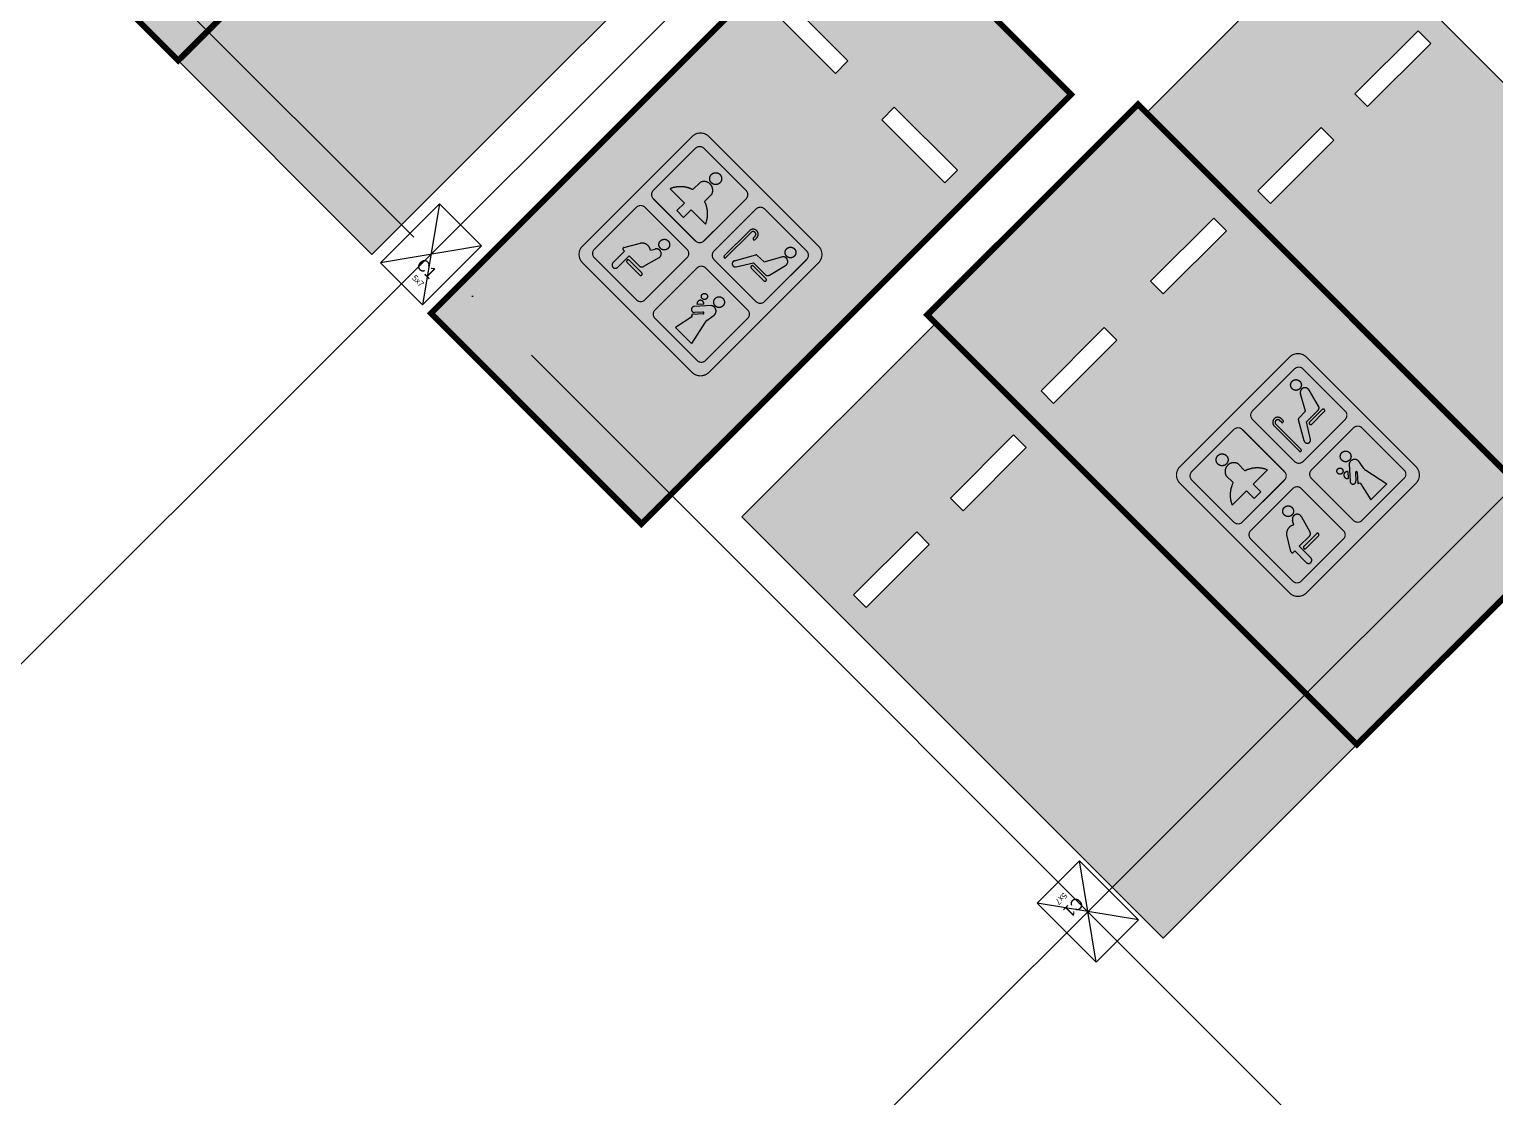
# Model space of a CAD drawing. Header units: millimetres. Extents: x -21000 to 567700, y 435000 to 850800.
# Drawn here: x 204234 to 216533, y 603573 to 612534 of the extents above; entities that cross this region are included whole.
import ezdxf
from ezdxf.xclip import XClip

# ---------------------------------------------------------------- set-up
doc = ezdxf.new("R2010")
doc.units = ezdxf.units.MM
doc.header["$LTSCALE"] = 700
doc.header["$XCLIPFRAME"] = 2
doc.linetypes.add('AB_Pbase$0$주차장기둥$0$CEN', pattern=[62, 60, -1, 0, -1])
doc.layers.get('0').update_dxf_attribs({"color": 2})
for name, color, linetype in [('AB_Pbase$0$WAL', 3, 'Continuous'), ('AB_Pbase$0$주차-sol', 254, 'Continuous'), ('AB_Pbase$0$주차-여행', 221, 'Continuous'), ('AB_Pbase$0$주차-일반', 9, 'Continuous'), ('AB_Pbase$0$주차장기둥$0$CEN_P', 244, 'AB_Pbase$0$주차장기둥$0$CEN')]:
    doc.layers.add(name, color=color, linetype=linetype)
doc.layers.add('AB_Pbase$0$주차장기둥$0$DEFPOINT', color=247, linetype='Continuous', plot=False)
doc.styles.add('AB_Pbase$0$주차장기둥$0$맑은 고딕', font='')
doc.styles.get('AB_Pbase$0$주차장기둥$0$맑은 고딕').set_extended_font_data('Dotum')

# ---------------------------------------------------------------- blocks, each defined once
blk = doc.blocks.new('AB_Pbase$0$주차장기둥$0$cen 2bl 지하')
at = {"layer": 'AB_Pbase$0$주차장기둥$0$CEN_P', "color": 54}
for p, q in [((-84272.75363075089, 90145.54395408847), (-104083.5308076925, 21126.15749661717)), ((-79074.79079061616, 79982.95331043494), (-96586.25932786241, 18974.20016483706)), ((-132634.5264956603, 74631.41547876876), (37087.44926170314, 25915.76591514563))]:
    blk.add_line(p, q, dxfattribs=at)
blk = doc.blocks.new('AB_Pbase$0$주차장기둥$0$p기둥 5x7')
blk.add_lwpolyline([(-250.0000000000582, 349.9999999998836), (249.9999999999709, 349.9999999998836), (249.9999999999418, -350.0000000001455), (-250.0000000000873, -350.0000000000873)], close=True)
at = {"layer": 'AB_Pbase$0$주차장기둥$0$DEFPOINT'}
for p, q in [((249.9999999999709, 349.9999999998836), (-250.0000000000582, -350.0000000001164)), ((-250.0000000000582, 349.999999999869), (250, -350.0000000001164))]:
    blk.add_line(p, q, dxfattribs=at)
at = {"layer": 'AB_Pbase$0$주차장기둥$0$DEFPOINT', "color": 6, "style": 'AB_Pbase$0$주차장기둥$0$맑은 고딕'}
for s, height, p in [('C1', 99.99999999999999, (-24.44665820989758, -160.2091103229031)), ('5x7', 49.99999999999999, (28.78967538874713, -258.5294959518069))]:
    blk.add_text(s, height=height, rotation=1.8943102776e-06, dxfattribs=at).set_placement(p)
blk = doc.blocks.new('AB_Pbase$0$주차장기둥')
for name, p, rotation in [('AB_Pbase$0$주차장기둥$0$cen 2bl 지하', (36991.78868371947, -11666.72538985428), 1.99999810188403), ('AB_Pbase$0$주차장기둥$0$p기둥 5x7', (-57218.33530659646, 48069.2967243758), 345.9848215677913), ('AB_Pbase$0$주차장기둥$0$p기둥 5x7', (-49650.52879676303, 46180.30105744139), 255.9848215677891)]:
    blk.add_blockref(name, p, dxfattribs=dict(rotation=rotation))
blk = doc.blocks.new('AB_Pbase$0$AB_Pbase-C1BCB056C')
at = {"layer": 'AB_Pbase$0$주차-여행'}
h = blk.add_hatch(color=170, dxfattribs=at)
h.dxf.hatch_style = 1
edge = h.paths.add_edge_path()
edge.add_line((104.9998297914862, 4.999913722276686), (1404.999829791486, 4.999913722276686))
edge.add_arc((1404.999829791486, 104.9999137222767), 100, 270, 360)
edge.add_line((1504.999829791486, 104.9999137222767), (1504.999829791486, 1404.999913722277))
edge.add_arc((1404.999829791486, 1404.999913722277), 100, 0, 90)
edge.add_line((1404.999829791486, 1504.999913722277), (104.9998297914862, 1504.999913722277))
edge.add_arc((104.9998297914862, 1404.999913722277), 100, 90.00000000000003, 180)
edge.add_line((4.999829791486261, 1404.999913722277), (4.999829791486261, 104.9999137222767))
edge.add_arc((104.9998297914862, 104.9999137222766), 99.99999999999999, 180, 270)
h = blk.add_hatch(color=255, dxfattribs=at)
h.dxf.hatch_style = 1
h.paths.add_polyline_path([(464.9998297914861, 1093.962959066033), (464.9998297914861, 1179.999913677573, 0.7142857144954711), (324.9998297914863, 1179.999913722276), (324.9998297914863, 1093.962959066033, 0.2192235935894597), (184.9998298063874, 964.9999137222767), (354.9998297914862, 964.9999137222767), (354.9998297914862, 874.9999137222769), (434.9998297914861, 874.9999137222769), (434.9998297989368, 964.9999137222767), (604.9998297914861, 964.9999137222767, 0.2192235935991595)])
h.paths.add_polyline_path([(444.9998297914862, 1294.999913722276, 1), (344.9998297914863, 1294.999913722276, 1)])
h.paths.add_polyline_path([(905.0694490894676, 1187.227043330669), (905.0694490894676, 887.2270433306693, 1), (925.0694490894678, 887.2270433306693), (925.0694490894678, 1187.227043330669, -1), (970.0694490894672, 1187.227043330669), (970.0694490894672, 1167.227043330669, 1), (990.0694490894678, 1167.227043330669), (990.0694490894678, 1187.227043315768, 1)])
h.paths.add_polyline_path([(1322.599384352565, 1300.948844328522, 1), (1232.599384352565, 1300.948844328522, 1)])
h.paths.add_polyline_path([(1325.583051808178, 1192.864747062325, 0.8785792652490609), (1251.948925115168, 1222.393662780523), (1177.534137569368, 1089.506382524967), (1093.841614499688, 1085.951423943043, 0.2585986565045364), (1085.568617418408, 1080.895572856068), (994.4447772949933, 920.3046763837336, 0.979198574801533), (1040.829881228506, 892.6797962039708), (1120.306013703346, 1019.964866757393), (1257.76389311254, 1019.964866757393, 0.3421054281494638), (1286.814132198691, 1042.475967720151)])
h.paths.add_polyline_path([(1287.971297286451, 999.9648667573927), (1137.971297286451, 999.9648667573927, 1), (1137.971297286451, 974.9648667573927), (1287.971297286451, 974.9648667573927, 1)], flags=17)
h.paths.add_polyline_path([(436.9555048123002, 598.246732994914, 1), (526.9555048123002, 598.246732994914, 1)])
h.paths.add_polyline_path([(528.1558670848608, 485.9040889143943, 0.8878799825952457), (452.9519263207911, 517.1157555133104), (433.4624234810471, 482.4387960731983, 0.4156105446493064), (332.3843688070774, 465.5578041821716), (258.7660074681044, 342.8345530629158, 0.1928886540374943), (257.5865358635783, 335.4898763746023, 0.4807951515264588), (267.3414172753691, 323.2893562614918), (284.8712226971984, 323.2893562763929), (284.8712226971984, 186.1964333206415, 1), (339.8712226971984, 186.1964333206415), (339.8712226971984, 323.2893562763929), (459.6049608886241, 323.2893562614918, 0.3358464279470858), (488.4797215983271, 345.1500568836928)])
h.paths.add_polyline_path([(516.3095344379544, 296.8027470558882), (366.3095344379544, 296.8027470558882, 1), (366.3095344379544, 271.8027470558882), (516.3095344379544, 271.8027470558882, 1)], flags=17)
h.paths.add_polyline_path([(1053.458181910217, 528.8396279960871, 1), (1002.144951291382, 528.8396279960871, 1)])
h.paths.add_polyline_path([(1070.501569882035, 479.7024450153111, 1.194973176818422), (1032.354010231793, 437.2605490833519)])
h.paths.add_polyline_path([(1195.899806149304, 466.2948160022495, 0.7033702882995693), (1123.245992541313, 515.9454015046358), (1026.935606569052, 408.793189972639, 1), (1064.122153230011, 375.3692352920771), (1111.15793248266, 427.6999130696057, -1), (1122.313896492123, 417.6727266609669), (1062.577867232263, 351.2121098935604, 0.4828771538017641), (1063.883896596729, 343.4903036057948), (1072.644407972693, 338.6641221195459, -0.3321010292297663), (1075.116340912878, 333.2164927870035), (1040.312134779989, 174.0700534582138), (1230.701888181269, 174.0700534582138), (1185.384223856032, 381.2905511409044, -0.0966836924488011), (1184.909373626113, 402.3586240559815)])
h.paths.add_polyline_path([(1193.590907037258, 582.2420370280743, 1), (1103.590907037258, 582.2420370280743, 1)])
at = {"layer": 'AB_Pbase$0$주차-여행', "color": 255}
for p, q in [((324.9998297914863, 1179.999913722276), (324.9998297914863, 1093.962959051132)), ((464.9998297914861, 1179.999913692474), (464.9998297914861, 1093.962959066033)), ((905.0694490894676, 887.2270433306693), (905.069449082017, 1187.227043330669)), ((925.0694490894678, 887.2270433306693), (925.0694490894678, 1187.227043330669)), ((970.0694490894672, 1167.227043330669), (970.0694490894672, 1187.227043330669)), ((990.0694490894678, 1167.227043330669), (990.0694490969179, 1187.227043330669)), ((1177.534137569368, 1089.506382524967), (1251.948925115168, 1222.393662780523)), ((1286.814132198691, 1042.475967720151), (1325.583051808178, 1192.864747062325)), ((994.4447772875427, 920.3046763837336), (1085.568617418408, 1080.89557287097)), ((1040.829881228506, 892.6797962039708), (1120.306013703346, 1019.964866757393)), ((1093.841614514589, 1085.951423943043), (1177.534137569368, 1089.506382524967)), ((1120.306013703346, 1019.964866757393), (1257.76389310509, 1019.964866757393)), ((1137.971297286451, 999.9648667573927), (1287.971297286451, 999.9648667573927)), ((354.9998297914862, 964.9999137222767), (184.9998297840357, 964.9999137222767)), ((354.9998297914862, 964.9999137222767), (354.9998297914862, 874.9999137222769)), ((434.9998297914861, 874.9999137222769), (354.9998297914862, 874.9999137222769)), ((604.9998297914861, 964.9999137222767), (434.9998297914861, 964.9999137222767)), ((434.9998297989368, 964.9999137222767), (434.9998297914861, 874.9999137222769)), ((1137.971297286451, 974.9648667573927), (1287.971297286451, 974.9648667573927)), ((433.4624234810471, 482.4387960731983), (452.9519263207911, 517.1157555133104)), ((1123.245992541313, 515.9454015046358), (1026.935606561601, 408.793189972639)), ((258.7660074681044, 342.8345530629158), (332.3843688070774, 465.5578041821716)), ((528.1558670848608, 485.9040889143943), (488.4797215983271, 345.1500568836928)), ((1070.501569889485, 479.7024450302123), (1032.354010231793, 437.2605490833519)), ((1122.313896477222, 417.6727266758678), (1062.577867232263, 351.2121098935604)), ((1111.158504597843, 427.7005495131016), (1064.122153230011, 375.3692352920771)), ((1184.909373626113, 402.3586240708827), (1195.899806119501, 466.2948158085346)), ((1185.384223856032, 381.2905511558056), (1230.701888181269, 174.0700534582138)), ((257.3414172679186, 333.2893562614918), (257.3414172679186, 337.690396502614)), ((267.3414172679186, 323.2893562614918), (284.8712226971984, 323.2893562763929)), ((284.8712226971984, 323.2893562614918), (284.8712226971984, 186.1964333206415)), ((339.8712226897478, 323.2893562763929), (459.6049608960746, 323.2893562614918)), ((339.8712226971984, 323.2893562614918), (339.8712226971984, 186.1964333206415)), ((366.3095344379544, 296.8027470558882), (516.3095344379544, 296.8027470558882)), ((366.3095344379544, 271.8027470558882), (516.3095344379544, 271.8027470558882)), ((1075.116340912878, 333.2164927870035), (1040.312134779989, 174.0700534582138)), ((1072.644407972693, 338.6641221195459), (1063.883896596729, 343.4903036057948)), ((1230.701888181269, 174.0700534582138), (1040.312134779989, 174.0700534582138))]:
    blk.add_line(p, q, dxfattribs=at)
at = {"layer": 'AB_Pbase$0$주차-여행', "color": 255, "const_width": 10}
for points in [[(104.9998297914862, 4.999913722276686), (1404.999829791486, 4.999913722276686, 0.4142135623730951), (1504.999829791486, 104.9999137222767), (1504.999829791486, 1404.999913722277, 0.4142135623730951), (1404.999829791486, 1504.999913722277), (104.9998297914862, 1504.999913722277, 0.4142135623730951), (4.999829791486261, 1404.999913722277), (4.999829791486261, 104.9999137222767, 0.4142135623730951)], [(144.9998297914862, 804.9999137222766), (644.9998297914861, 804.9999137222766, 0.4142135623730951), (694.999829791486, 854.9999137222767), (694.999829791486, 1354.999913722277, 0.4142135623730951), (644.9998297914861, 1404.999913722277), (144.9998297914862, 1404.999913722277, 0.4142135623730951), (94.99982979148626, 1354.999913722277), (94.99982979148626, 854.9999137222767, 0.4142135623730951)], [(864.999829791486, 804.9999137222766), (1364.999829791486, 804.9999137222766, 0.4142135623730951), (1414.999829791486, 854.9999137222767), (1414.999829791486, 1354.999913722277, 0.4142135623730951), (1364.999829791486, 1404.999913722277), (864.999829791486, 1404.999913722277, 0.4142135623730951), (814.999829791486, 1354.999913722277), (814.999829791486, 854.9999137222767, 0.4142135623730951)], [(144.9998297914862, 104.9999137222767), (644.9998297914861, 104.9999137222767, 0.4142135623730951), (694.999829791486, 154.9999137222767), (694.999829791486, 654.9999137222767, 0.4142135623730951), (644.9998297914861, 704.9999137222767), (144.9998297914862, 704.9999137222767, 0.4142135623730951), (94.99982979148626, 654.9999137222767), (94.99982979148626, 154.9999137222767, 0.4142135623730951)], [(864.999829791486, 104.9999137222767), (1364.999829791486, 104.9999137222767, 0.4142135623730951), (1414.999829791486, 154.9999137222767), (1414.999829791486, 654.9999137222767, 0.4142135623730951), (1364.999829791486, 704.9999137222767), (864.999829791486, 704.9999137222767, 0.4142135623730951), (814.999829791486, 654.9999137222767), (814.999829791486, 154.9999137222767, 0.4142135623730951)]]:
    blk.add_lwpolyline(points, format="xyb", close=True, dxfattribs=at)
at = {"layer": 'AB_Pbase$0$주차-여행', "color": 255}
for centre, radius in [((394.9998297914863, 1294.999913722276), 50), ((1277.599384352565, 1300.948844328522), 45), ((481.9555048123, 598.246732994914), 45), ((1148.590907037258, 582.2420370280743), 45), ((1027.801566600799, 528.8396279960871), 25.65661530862564)]:
    blk.add_circle(centre, radius, dxfattribs=at)
for centre, radius, start, end in [((394.9998297840357, 1155.999913722276), 73.99999999295216, 18.92464439297627, 161.0753556070237), ((1286.849399685859, 1202.849945768714), 40, 345.5443830016112, 150.7518595882236), ((947.5694490894673, 1187.227043330669), 42.5, 0, 180), ((947.5694490894673, 1187.227043330669), 22.5, 0, 180), ((980.0694490894676, 1167.227043330669), 10, 180, 0), ((394.9998297989369, 877.4999137222767), 227.4999999931226, 107.9202128925485, 157.3801346250727), ((394.9998297989369, 877.4999137222767), 227.4999999931226, 22.61986537492725, 72.07978710745148), ((1094.265996024012, 1075.960432991385), 10, 92.43225732071868, 150.4281913124966), ((1137.971297286451, 987.4648667573927), 12.5, 90, 270), ((1257.76389310509, 1049.964866757393), 30, 270, 345.5443830016112), ((1287.971297286451, 987.4648667573927), 12.5, 270, 90), ((915.0694490894678, 887.2270433306693), 10, 180, 0), ((1017.927699498832, 906.9797987192869), 27, 150.4281913124966, 328.0195599473515), ((391.3237498402596, 423.6996319442987), 72.29078239768941, 54.34485969010182, 144.6180025138515), ((488.6936941295862, 497.0277980715035), 41, 344.257766512957, 150.6626929385949), ((1150.656200863421, 478.0722837746143), 46.75139106864536, 345.4090238405308, 125.894682248055), ((1047.627815283835, 461.8969845324754), 28.98694658646556, 37.89801675515835, 238.2024057515574), ((1045.528879895806, 392.0812126398087), 24.99999999805061, 138.0502109223481, 318.0502109223481), ((1116.735914483666, 422.6863198578358), 7.500000004234085, 318.0502109223481, 138.0502109223481), ((1239.114364519715, 393.0409547388554), 55, 170.2463571196594, 192.3359683167152), ((267.3414172679186, 337.690396502614), 10, 149.0415955937507, 180), ((267.3414172679186, 333.2893562614918), 10, 180, 270), ((366.3095344379544, 284.3027470558882), 12.5, 90, 270), ((459.6049608960746, 353.2893562614918), 30, 270, 344.257766512957), ((516.3095344379544, 284.3027470558882), 12.5, 270, 90), ((1066.296521902084, 347.8697144240141), 5, 138.0502109223481, 241.149552132227), ((1070.231782667339, 334.2847113013267), 5, 347.6640316832849, 61.14955213222703), ((312.3712226971984, 186.1964333206415), 27.5, 180, 0)]:
    blk.add_arc(centre, radius, start, end, dxfattribs=at)
blk = doc.blocks.new('AB_Pbase$0$AB_Pbase-여행주차_')
at = {"layer": 'AB_Pbase$0$주차-sol'}
h = blk.add_hatch(color=252, dxfattribs=at)
h.paths.add_polyline_path([(54378012.42552351, -70102333.67799535), (54378012.42551065, -70097233.67799538), (54375512.42551069, -70097233.67800184), (54375512.42552349, -70102333.67800182)])
h.paths.add_polyline_path([(54377037.42550788, -70098358.67799935), (54377037.42550747, -70098508.67799933), (54377787.42550747, -70098508.67800128), (54377787.42550786, -70098358.67800125)], flags=16)
h.paths.add_polyline_path([(54376487.42551349, -70098358.6779993), (54376487.42551385, -70098508.67799929), (54375737.42551386, -70098508.67800127), (54375737.42551347, -70098358.67800124)], flags=16)
at = {"layer": 'AB_Pbase$0$주차-여행', "const_width": 50}
blk.add_lwpolyline([(54378012.42552351, -70102333.67799535), (54378012.42551065, -70097233.67799538), (54375512.42551069, -70097233.67800184), (54375512.42552349, -70102333.67800182)], close=True, dxfattribs=at)
at = {"layer": 'AB_Pbase$0$주차-여행', "color": 5, "ltscale": 600}
for points in [[(54376487.42551349, -70098358.6779993), (54376487.42551385, -70098508.67799929), (54375737.42551386, -70098508.67800127), (54375737.42551347, -70098358.67800124)], [(54377037.42550788, -70098358.67799935), (54377037.42550747, -70098508.67799933), (54377787.42550747, -70098508.67800128), (54377787.42550786, -70098358.67800125)]]:
    blk.add_lwpolyline(points, close=True, dxfattribs=at)
at = {"layer": 'AB_Pbase$0$주차-여행', "xscale": 1.000000000002362, "yscale": 1.000000000002362, "zscale": 1.000000000002362}
blk.add_blockref('AB_Pbase$0$AB_Pbase-C1BCB056C', (54376007.42569371, -70101138.67791232), dxfattribs=at)
blk = doc.blocks.new('AB_Pbase$0$주차일반')
at = {"layer": 'AB_Pbase$0$주차-sol'}
h = blk.add_hatch(color=254, dxfattribs=at)
h.dxf.hatch_style = 1
h.paths.add_polyline_path([(2.23517418e-08, 0), (-2299.99999999255, 5.692243576e-06), (-2300.000012420118, -4999.99999433756), (-1.24126672745e-05, -4999.999999985099)])
h.paths.add_polyline_path([(-200.0000091716647, -3724.99999949336), (-200.000009521842, -3874.99999949336), (-950.0000095218419, -3874.999997645619), (-950.000009164214, -3724.999997645619)], flags=16)
h.paths.add_polyline_path([(-1350.00001565367, -3724.999997645619), (-1350.000015296042, -3874.999997645619), (-2100.000015296042, -3874.99999949336), (-2100.00001565367, -3724.99999949336)], flags=16)
at = {"layer": 'AB_Pbase$0$주차-일반', "color": 6}
for points in [[(2.23517418e-08, 0), (-1.24126672745e-05, -4999.999999985099), (-2300.000012420118, -4999.99999433756), (-2299.99999999255, 5.692243576e-06)], [(-1350.000015296042, -3874.999997645619), (-1350.00001565367, -3724.999997645619), (-2100.00001565367, -3724.99999949336), (-2100.000015296042, -3874.99999949336)], [(-950.0000095218419, -3874.999997645619), (-950.000009164214, -3724.999997645619), (-200.0000091716647, -3724.99999949336), (-200.000009521842, -3874.99999949336)]]:
    blk.add_lwpolyline(points, close=True, dxfattribs=at)
blk = doc.blocks.new('AB_Pbase$0$pppaaa_1_1')
at = {"layer": 'AB_Pbase$0$주차-여행'}
for p, rotation in [((11347579.7605892, 88630219.14071079), 314.9848186016872), ((11351467.81756014, 88626329.02336249), 314.9848186016872), ((-87800759.8181088, 11750738.8978283), 44.98459341575272)]:
    blk.add_blockref('AB_Pbase$0$AB_Pbase-여행주차_', p, dxfattribs=dict(at, rotation=rotation))
at = {"layer": 'AB_Pbase$0$주차-일반', "xscale": -1, "rotation": 134.9848186021626}
blk.add_blockref('AB_Pbase$0$주차일반', (207109.3877488952, 610644.6900679776), dxfattribs=at)
at = {"layer": 'AB_Pbase$0$주차-일반'}
for p, rotation in [((219265.954991553, 610417.4289810043), 224.9845934172665), ((217144.0643082583, 608296.6791320783), 224.9845934156479), ((213749.0392277774, 604903.4793585269), 224.9845934156479)]:
    blk.add_blockref('AB_Pbase$0$주차일반', p, dxfattribs=dict(at, rotation=rotation))
blk = doc.blocks.new('AB_Pbase')
at = {"rotation": 329.0000000345588}
blk.add_blockref('AB_Pbase$0$주차장기둥', (231892.5219283827, 539971.4727125298), dxfattribs=at)
at = {"layer": 'AB_Pbase$0$WAL'}
ref = blk.add_blockref('AB_Pbase$0$pppaaa_1_1', (-0.0090321358875372, -0.0133324861526489), dxfattribs=dict(at, rotation=359.9999999999999))
XClip(ref).set_block_clipping_path([(-396188.9384898804, 0.0133324570973376), (493845.7278262604, 839949.4046300659)])

msp = doc.modelspace()

# ---------------------------------------------------------------- block references
ref = msp.add_blockref('AB_Pbase', (1.00299076e-08, -1.3533281e-09))
XClip(ref).set_block_clipping_path([(-1.50175765e-08, 445500.00000001484), (493845.7187941075, 839949.3912975936)])

doc.saveas('drawing.dxf')
